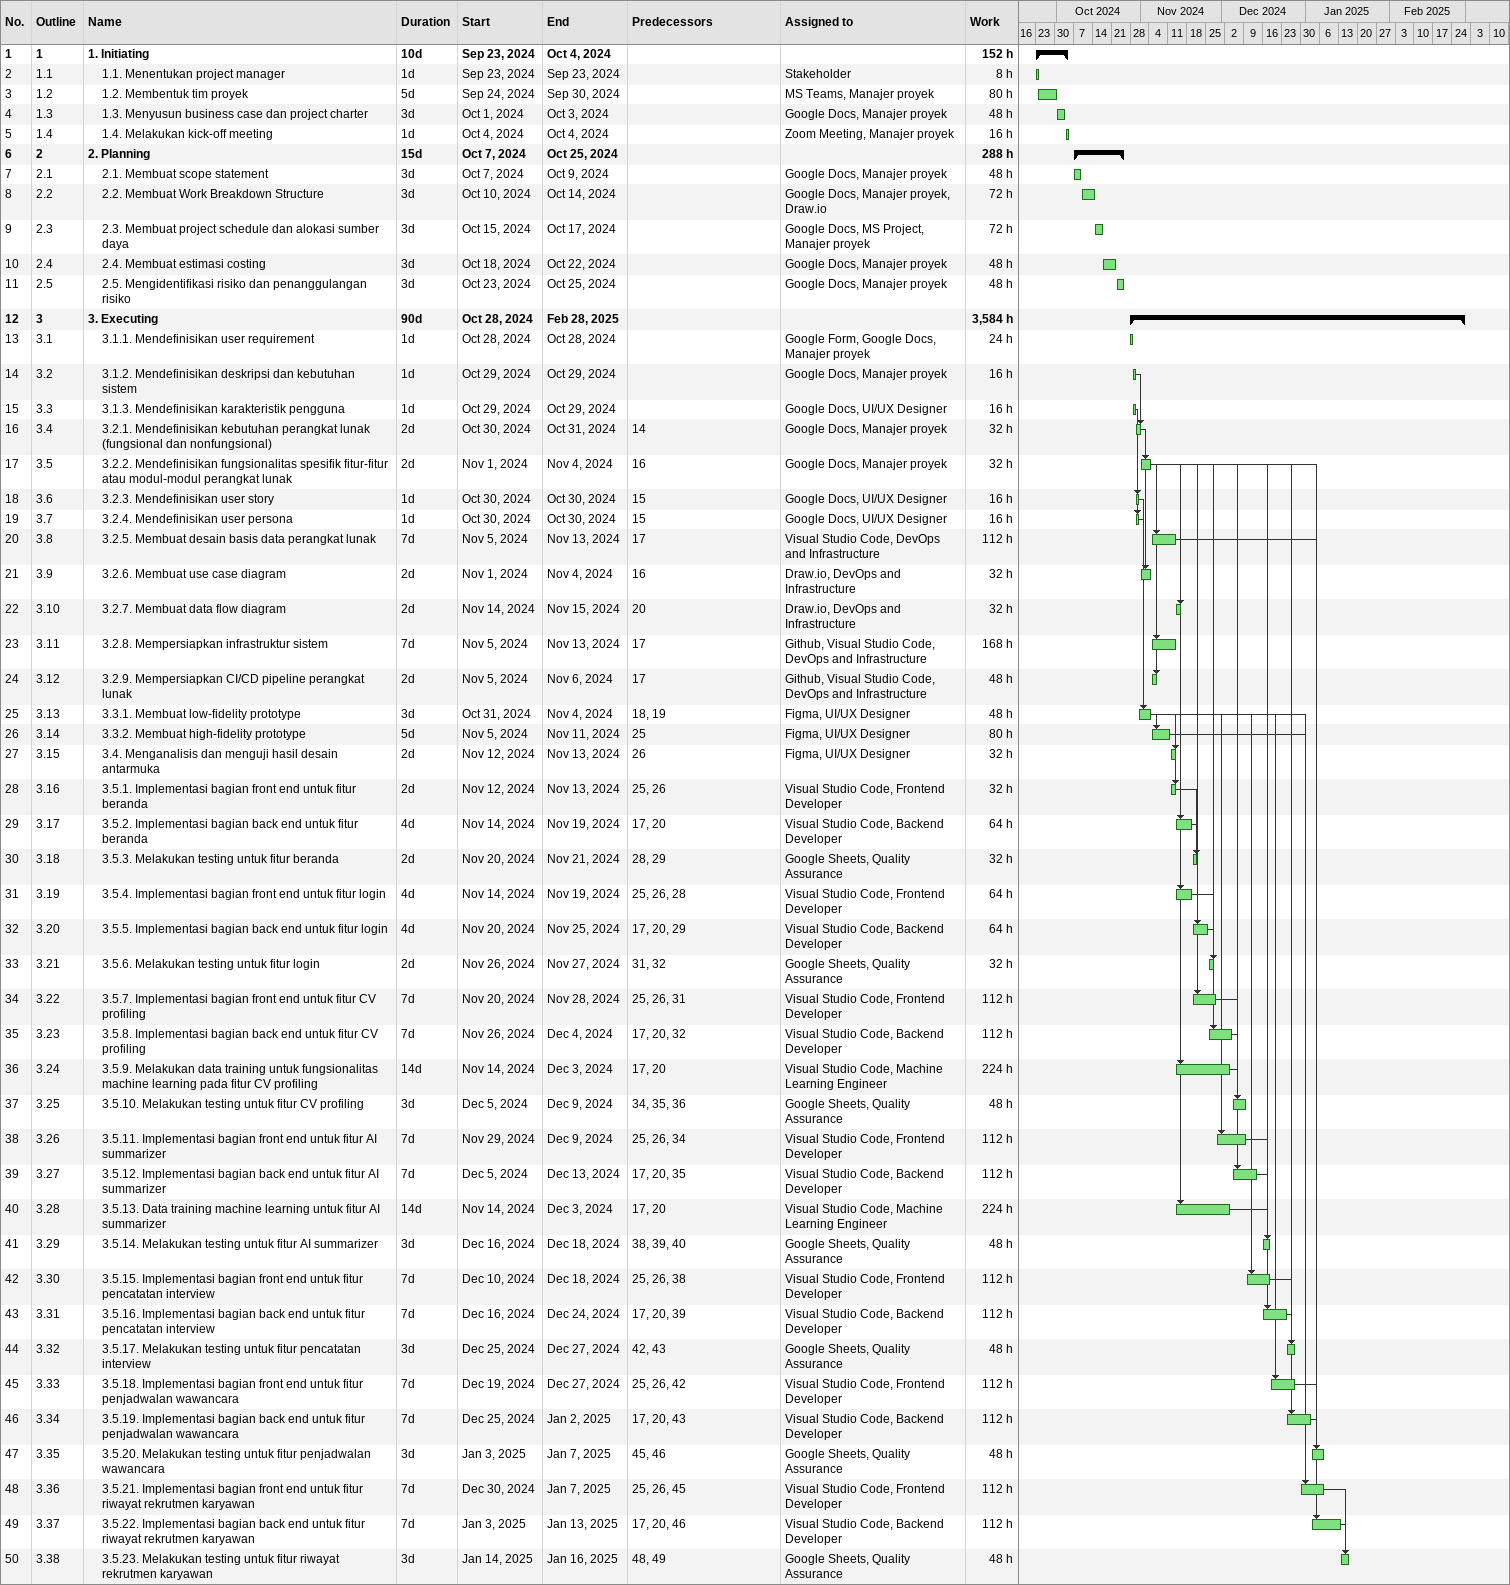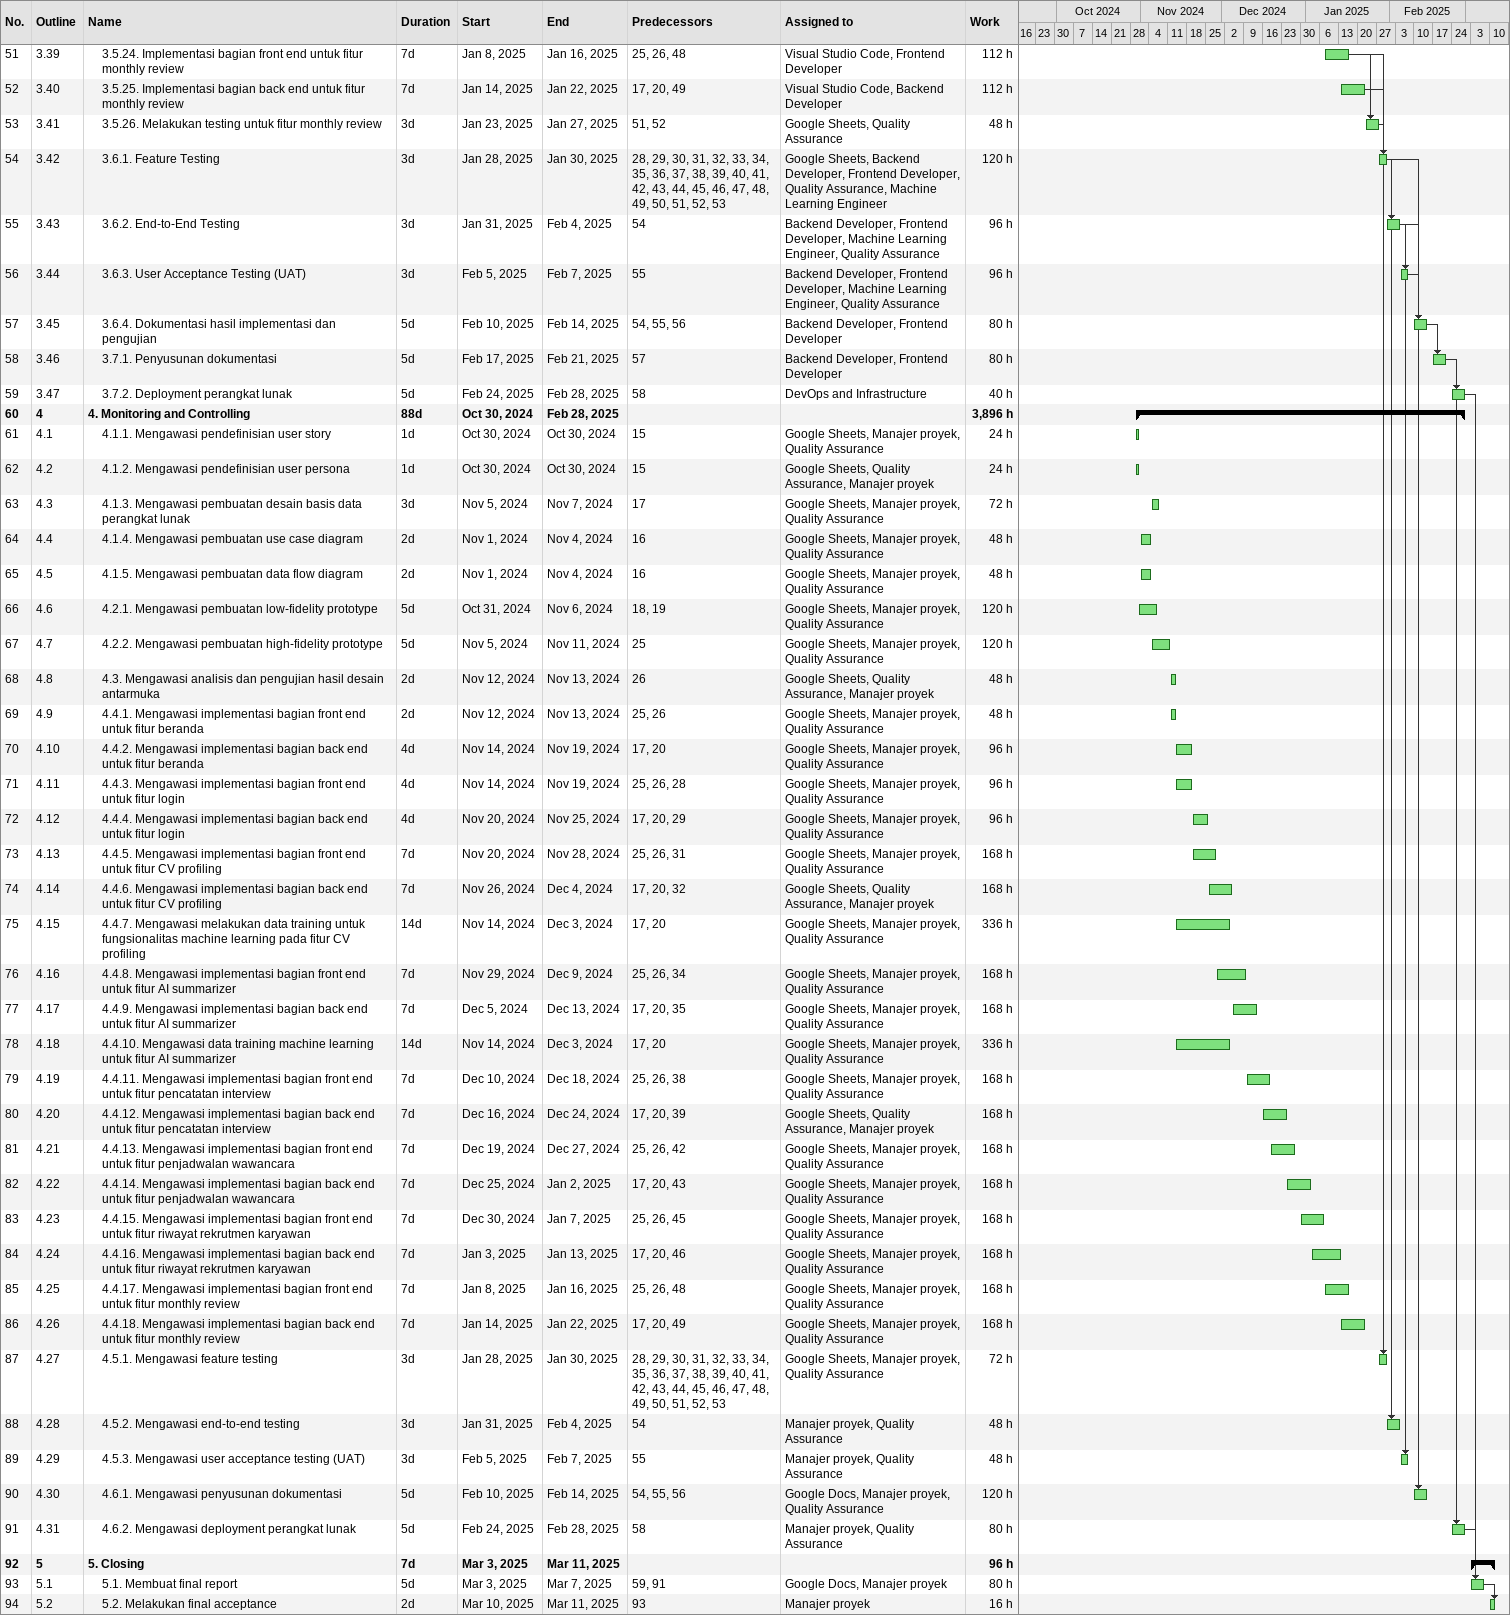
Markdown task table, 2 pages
| ID | WBS | Task | Duration | Start | Finish | Predecessors | Resources | Work (h) |
|---|---|---|---|---|---|---|---|---|
| 1 | 1 | **1. Initiating** | 10d | 2024-09-23 | 2024-10-04 |  |  | 152 |
| 2 | 1.1 | 1.1. Menentukan project manager | 1d | 2024-09-23 | 2024-09-23 |  | Stakeholder | 8 |
| 3 | 1.2 | 1.2. Membentuk tim proyek | 5d | 2024-09-24 | 2024-09-30 |  | MS Teams, Manajer proyek | 80 |
| 4 | 1.3 | 1.3. Menyusun business case dan project charter | 3d | 2024-10-01 | 2024-10-03 |  | Google Docs, Manajer proyek | 48 |
| 5 | 1.4 | 1.4. Melakukan kick-off meeting | 1d | 2024-10-04 | 2024-10-04 |  | Zoom Meeting, Manajer proyek | 16 |
| 6 | 2 | **2. Planning** | 15d | 2024-10-07 | 2024-10-25 |  |  | 288 |
| 7 | 2.1 | 2.1. Membuat scope statement | 3d | 2024-10-07 | 2024-10-09 |  | Google Docs, Manajer proyek | 48 |
| 8 | 2.2 | 2.2. Membuat Work Breakdown Structure | 3d | 2024-10-10 | 2024-10-14 |  | Google Docs, Manajer proyek, Draw.io | 72 |
| 9 | 2.3 | 2.3. Membuat project schedule dan alokasi sumber daya | 3d | 2024-10-15 | 2024-10-17 |  | Google Docs, MS Project, Manajer proyek | 72 |
| 10 | 2.4 | 2.4. Membuat estimasi costing | 3d | 2024-10-18 | 2024-10-22 |  | Google Docs, Manajer proyek | 48 |
| 11 | 2.5 | 2.5. Mengidentifikasi risiko dan penanggulangan risiko | 3d | 2024-10-23 | 2024-10-25 |  | Google Docs, Manajer proyek | 48 |
| 12 | 3 | **3. Executing** | 90d | 2024-10-28 | 2025-02-28 |  |  | 3584 |
| 13 | 3.1 | 3.1.1. Mendefinisikan user requirement | 1d | 2024-10-28 | 2024-10-28 |  | Google Form, Google Docs, Manajer proyek | 24 |
| 14 | 3.2 | 3.1.2. Mendefinisikan deskripsi dan kebutuhan sistem | 1d | 2024-10-29 | 2024-10-29 |  | Google Docs, Manajer proyek | 16 |
| 15 | 3.3 | 3.1.3. Mendefinisikan karakteristik pengguna | 1d | 2024-10-29 | 2024-10-29 |  | Google Docs, UI/UX Designer | 16 |
| 16 | 3.4 | 3.2.1. Mendefinisikan kebutuhan perangkat lunak (fungsional dan nonfungsional) | 2d | 2024-10-30 | 2024-10-31 | 14 | Google Docs, Manajer proyek | 32 |
| 17 | 3.5 | 3.2.2. Mendefinisikan fungsionalitas spesifik fitur-fitur atau modul-modul perangkat lunak | 2d | 2024-11-01 | 2024-11-04 | 16 | Google Docs, Manajer proyek | 32 |
| 18 | 3.6 | 3.2.3. Mendefinisikan user story | 1d | 2024-10-30 | 2024-10-30 | 15 | Google Docs, UI/UX Designer | 16 |
| 19 | 3.7 | 3.2.4. Mendefinisikan user persona | 1d | 2024-10-30 | 2024-10-30 | 15 | Google Docs, UI/UX Designer | 16 |
| 20 | 3.8 | 3.2.5. Membuat desain basis data perangkat lunak | 7d | 2024-11-05 | 2024-11-13 | 17 | Visual Studio Code, DevOps and Infrastructure | 112 |
| 21 | 3.9 | 3.2.6. Membuat use case diagram | 2d | 2024-11-01 | 2024-11-04 | 16 | Draw.io, DevOps and Infrastructure | 32 |
| 22 | 3.10 | 3.2.7. Membuat data flow diagram | 2d | 2024-11-14 | 2024-11-15 | 20 | Draw.io, DevOps and Infrastructure | 32 |
| 23 | 3.11 | 3.2.8. Mempersiapkan infrastruktur sistem | 7d | 2024-11-05 | 2024-11-13 | 17 | Github, Visual Studio Code, DevOps and Infrastructure | 168 |
| 24 | 3.12 | 3.2.9. Mempersiapkan CI/CD pipeline perangkat lunak | 2d | 2024-11-05 | 2024-11-06 | 17 | Github, Visual Studio Code, DevOps and Infrastructure | 48 |
| 25 | 3.13 | 3.3.1. Membuat low-fidelity prototype | 3d | 2024-10-31 | 2024-11-04 | 18, 19 | Figma, UI/UX Designer | 48 |
| 26 | 3.14 | 3.3.2. Membuat high-fidelity prototype | 5d | 2024-11-05 | 2024-11-11 | 25 | Figma, UI/UX Designer | 80 |
| 27 | 3.15 | 3.4. Menganalisis dan menguji hasil desain antarmuka | 2d | 2024-11-12 | 2024-11-13 | 26 | Figma, UI/UX Designer | 32 |
| 28 | 3.16 | 3.5.1. Implementasi bagian front end untuk fitur beranda | 2d | 2024-11-12 | 2024-11-13 | 25, 26 | Visual Studio Code, Frontend Developer | 32 |
| 29 | 3.17 | 3.5.2. Implementasi bagian back end untuk fitur beranda | 4d | 2024-11-14 | 2024-11-19 | 17, 20 | Visual Studio Code, Backend Developer | 64 |
| 30 | 3.18 | 3.5.3. Melakukan testing untuk fitur beranda | 2d | 2024-11-20 | 2024-11-21 | 28, 29 | Google Sheets, Quality Assurance | 32 |
| 31 | 3.19 | 3.5.4. Implementasi bagian front end untuk fitur login | 4d | 2024-11-14 | 2024-11-19 | 25, 26, 28 | Visual Studio Code, Frontend Developer | 64 |
| 32 | 3.20 | 3.5.5. Implementasi bagian back end untuk fitur login | 4d | 2024-11-20 | 2024-11-25 | 17, 20, 29 | Visual Studio Code, Backend Developer | 64 |
| 33 | 3.21 | 3.5.6. Melakukan testing untuk fitur login | 2d | 2024-11-26 | 2024-11-27 | 31, 32 | Google Sheets, Quality Assurance | 32 |
| 34 | 3.22 | 3.5.7. Implementasi bagian front end untuk fitur CV profiling | 7d | 2024-11-20 | 2024-11-28 | 25, 26, 31 | Visual Studio Code, Frontend Developer | 112 |
| 35 | 3.23 | 3.5.8. Implementasi bagian back end untuk fitur CV profiling | 7d | 2024-11-26 | 2024-12-04 | 17, 20, 32 | Visual Studio Code, Backend Developer | 112 |
| 36 | 3.24 | 3.5.9. Melakukan data training untuk fungsionalitas machine learning pada fitur CV profiling | 14d | 2024-11-14 | 2024-12-03 | 17, 20 | Visual Studio Code, Machine Learning Engineer | 224 |
| 37 | 3.25 | 3.5.10. Melakukan testing untuk fitur CV profiling | 3d | 2024-12-05 | 2024-12-09 | 34, 35, 36 | Google Sheets, Quality Assurance | 48 |
| 38 | 3.26 | 3.5.11. Implementasi bagian front end untuk fitur AI summarizer | 7d | 2024-11-29 | 2024-12-09 | 25, 26, 34 | Visual Studio Code, Frontend Developer | 112 |
| 39 | 3.27 | 3.5.12. Implementasi bagian back end untuk fitur AI summarizer | 7d | 2024-12-05 | 2024-12-13 | 17, 20, 35 | Visual Studio Code, Backend Developer | 112 |
| 40 | 3.28 | 3.5.13. Data training machine learning untuk fitur AI summarizer | 14d | 2024-11-14 | 2024-12-03 | 17, 20 | Visual Studio Code, Machine Learning Engineer | 224 |
| 41 | 3.29 | 3.5.14. Melakukan testing untuk fitur AI summarizer | 3d | 2024-12-16 | 2024-12-18 | 38, 39, 40 | Google Sheets, Quality Assurance | 48 |
| 42 | 3.30 | 3.5.15. Implementasi bagian front end untuk fitur pencatatan interview | 7d | 2024-12-10 | 2024-12-18 | 25, 26, 38 | Visual Studio Code, Frontend Developer | 112 |
| 43 | 3.31 | 3.5.16. Implementasi bagian back end untuk fitur pencatatan interview | 7d | 2024-12-16 | 2024-12-24 | 17, 20, 39 | Visual Studio Code, Backend Developer | 112 |
| 44 | 3.32 | 3.5.17. Melakukan testing untuk fitur pencatatan interview | 3d | 2024-12-25 | 2024-12-27 | 42, 43 | Google Sheets, Quality Assurance | 48 |
| 45 | 3.33 | 3.5.18. Implementasi bagian front end untuk fitur penjadwalan wawancara | 7d | 2024-12-19 | 2024-12-27 | 25, 26, 42 | Visual Studio Code, Frontend Developer | 112 |
| 46 | 3.34 | 3.5.19. Implementasi bagian back end untuk fitur penjadwalan wawancara | 7d | 2024-12-25 | 2025-01-02 | 17, 20, 43 | Visual Studio Code, Backend Developer | 112 |
| 47 | 3.35 | 3.5.20. Melakukan testing untuk fitur penjadwalan wawancara | 3d | 2025-01-03 | 2025-01-07 | 45, 46 | Google Sheets, Quality Assurance | 48 |
| 48 | 3.36 | 3.5.21. Implementasi bagian front end untuk fitur riwayat rekrutmen karyawan | 7d | 2024-12-30 | 2025-01-07 | 25, 26, 45 | Visual Studio Code, Frontend Developer | 112 |
| 49 | 3.37 | 3.5.22. Implementasi bagian back end untuk fitur riwayat rekrutmen karyawan | 7d | 2025-01-03 | 2025-01-13 | 17, 20, 46 | Visual Studio Code, Backend Developer | 112 |
| 50 | 3.38 | 3.5.23. Melakukan testing untuk fitur riwayat rekrutmen karyawan | 3d | 2025-01-14 | 2025-01-16 | 48, 49 | Google Sheets, Quality Assurance | 48 |
| 51 | 3.39 | 3.5.24. Implementasi bagian front end untuk fitur monthly review | 7d | 2025-01-08 | 2025-01-16 | 25, 26, 48 | Visual Studio Code, Frontend Developer | 112 |
| 52 | 3.40 | 3.5.25. Implementasi bagian back end untuk fitur monthly review | 7d | 2025-01-14 | 2025-01-22 | 17, 20, 49 | Visual Studio Code, Backend Developer | 112 |
| 53 | 3.41 | 3.5.26. Melakukan testing untuk fitur monthly review | 3d | 2025-01-23 | 2025-01-27 | 51, 52 | Google Sheets, Quality Assurance | 48 |
| 54 | 3.42 | 3.6.1. Feature Testing | 3d | 2025-01-28 | 2025-01-30 | 28, 29, 30, 31, 32, 33, 34, 35, 36, 37, 38, 39, 40, 41, 42, 43, 44, 45, 46, 47, 48, 49, 50, 51, 52, 53 | Google Sheets, Backend Developer, Frontend Developer, Quality Assurance, Machine Learning Engineer | 120 |
| 55 | 3.43 | 3.6.2. End-to-End Testing | 3d | 2025-01-31 | 2025-02-04 | 54 | Backend Developer, Frontend Developer, Machine Learning Engineer, Quality Assurance | 96 |
| 56 | 3.44 | 3.6.3. User Acceptance Testing (UAT) | 3d | 2025-02-05 | 2025-02-07 | 55 | Backend Developer, Frontend Developer, Machine Learning Engineer, Quality Assurance | 96 |
| 57 | 3.45 | 3.6.4. Dokumentasi hasil implementasi dan pengujian | 5d | 2025-02-10 | 2025-02-14 | 54, 55, 56 | Backend Developer, Frontend Developer | 80 |
| 58 | 3.46 | 3.7.1. Penyusunan dokumentasi | 5d | 2025-02-17 | 2025-02-21 | 57 | Backend Developer, Frontend Developer | 80 |
| 59 | 3.47 | 3.7.2. Deployment perangkat lunak | 5d | 2025-02-24 | 2025-02-28 | 58 | DevOps and Infrastructure | 40 |
| 60 | 4 | **4. Monitoring and Controlling** | 88d | 2024-10-30 | 2025-02-28 |  |  | 3896 |
| 61 | 4.1 | 4.1.1. Mengawasi pendefinisian user story | 1d | 2024-10-30 | 2024-10-30 | 15 | Google Sheets, Manajer proyek, Quality Assurance | 24 |
| 62 | 4.2 | 4.1.2. Mengawasi pendefinisian user persona | 1d | 2024-10-30 | 2024-10-30 | 15 | Google Sheets, Quality Assurance, Manajer proyek | 24 |
| 63 | 4.3 | 4.1.3. Mengawasi pembuatan desain basis data perangkat lunak | 3d | 2024-11-05 | 2024-11-07 | 17 | Google Sheets, Manajer proyek, Quality Assurance | 72 |
| 64 | 4.4 | 4.1.4. Mengawasi pembuatan use case diagram | 2d | 2024-11-01 | 2024-11-04 | 16 | Google Sheets, Manajer proyek, Quality Assurance | 48 |
| 65 | 4.5 | 4.1.5. Mengawasi pembuatan data flow diagram | 2d | 2024-11-01 | 2024-11-04 | 16 | Google Sheets, Manajer proyek, Quality Assurance | 48 |
| 66 | 4.6 | 4.2.1. Mengawasi pembuatan low-fidelity prototype | 5d | 2024-10-31 | 2024-11-06 | 18, 19 | Google Sheets, Manajer proyek, Quality Assurance | 120 |
| 67 | 4.7 | 4.2.2. Mengawasi pembuatan high-fidelity prototype | 5d | 2024-11-05 | 2024-11-11 | 25 | Google Sheets, Manajer proyek, Quality Assurance | 120 |
| 68 | 4.8 | 4.3. Mengawasi analisis dan pengujian hasil desain antarmuka | 2d | 2024-11-12 | 2024-11-13 | 26 | Google Sheets, Quality Assurance, Manajer proyek | 48 |
| 69 | 4.9 | 4.4.1. Mengawasi implementasi bagian front end untuk fitur beranda | 2d | 2024-11-12 | 2024-11-13 | 25, 26 | Google Sheets, Manajer proyek, Quality Assurance | 48 |
| 70 | 4.10 | 4.4.2. Mengawasi implementasi bagian back end untuk fitur beranda | 4d | 2024-11-14 | 2024-11-19 | 17, 20 | Google Sheets, Manajer proyek, Quality Assurance | 96 |
| 71 | 4.11 | 4.4.3. Mengawasi implementasi bagian front end untuk fitur login | 4d | 2024-11-14 | 2024-11-19 | 25, 26, 28 | Google Sheets, Manajer proyek, Quality Assurance | 96 |
| 72 | 4.12 | 4.4.4. Mengawasi implementasi bagian back end untuk fitur login | 4d | 2024-11-20 | 2024-11-25 | 17, 20, 29 | Google Sheets, Manajer proyek, Quality Assurance | 96 |
| 73 | 4.13 | 4.4.5. Mengawasi implementasi bagian front end untuk fitur CV profiling | 7d | 2024-11-20 | 2024-11-28 | 25, 26, 31 | Google Sheets, Manajer proyek, Quality Assurance | 168 |
| 74 | 4.14 | 4.4.6. Mengawasi implementasi bagian back end untuk fitur CV profiling | 7d | 2024-11-26 | 2024-12-04 | 17, 20, 32 | Google Sheets, Quality Assurance, Manajer proyek | 168 |
| 75 | 4.15 | 4.4.7. Mengawasi melakukan data training untuk fungsionalitas machine learning pada fitur CV profiling | 14d | 2024-11-14 | 2024-12-03 | 17, 20 | Google Sheets, Manajer proyek, Quality Assurance | 336 |
| 76 | 4.16 | 4.4.8. Mengawasi implementasi bagian front end untuk fitur AI summarizer | 7d | 2024-11-29 | 2024-12-09 | 25, 26, 34 | Google Sheets, Manajer proyek, Quality Assurance | 168 |
| 77 | 4.17 | 4.4.9. Mengawasi implementasi bagian back end untuk fitur AI summarizer | 7d | 2024-12-05 | 2024-12-13 | 17, 20, 35 | Google Sheets, Manajer proyek, Quality Assurance | 168 |
| 78 | 4.18 | 4.4.10. Mengawasi data training machine learning untuk fitur AI summarizer | 14d | 2024-11-14 | 2024-12-03 | 17, 20 | Google Sheets, Manajer proyek, Quality Assurance | 336 |
| 79 | 4.19 | 4.4.11. Mengawasi implementasi bagian front end untuk fitur pencatatan interview | 7d | 2024-12-10 | 2024-12-18 | 25, 26, 38 | Google Sheets, Manajer proyek, Quality Assurance | 168 |
| 80 | 4.20 | 4.4.12. Mengawasi implementasi bagian back end untuk fitur pencatatan interview | 7d | 2024-12-16 | 2024-12-24 | 17, 20, 39 | Google Sheets, Quality Assurance, Manajer proyek | 168 |
| 81 | 4.21 | 4.4.13. Mengawasi implementasi bagian front end untuk fitur penjadwalan wawancara | 7d | 2024-12-19 | 2024-12-27 | 25, 26, 42 | Google Sheets, Manajer proyek, Quality Assurance | 168 |
| 82 | 4.22 | 4.4.14. Mengawasi implementasi bagian back end untuk fitur penjadwalan wawancara | 7d | 2024-12-25 | 2025-01-02 | 17, 20, 43 | Google Sheets, Manajer proyek, Quality Assurance | 168 |
| 83 | 4.23 | 4.4.15. Mengawasi implementasi bagian front end untuk fitur riwayat rekrutmen karyawan | 7d | 2024-12-30 | 2025-01-07 | 25, 26, 45 | Google Sheets, Manajer proyek, Quality Assurance | 168 |
| 84 | 4.24 | 4.4.16. Mengawasi implementasi bagian back end untuk fitur riwayat rekrutmen karyawan | 7d | 2025-01-03 | 2025-01-13 | 17, 20, 46 | Google Sheets, Manajer proyek, Quality Assurance | 168 |
| 85 | 4.25 | 4.4.17. Mengawasi implementasi bagian front end untuk fitur monthly review | 7d | 2025-01-08 | 2025-01-16 | 25, 26, 48 | Google Sheets, Manajer proyek, Quality Assurance | 168 |
| 86 | 4.26 | 4.4.18. Mengawasi implementasi bagian back end untuk fitur monthly review | 7d | 2025-01-14 | 2025-01-22 | 17, 20, 49 | Google Sheets, Manajer proyek, Quality Assurance | 168 |
| 87 | 4.27 | 4.5.1. Mengawasi feature testing | 3d | 2025-01-28 | 2025-01-30 | 28, 29, 30, 31, 32, 33, 34, 35, 36, 37, 38, 39, 40, 41, 42, 43, 44, 45, 46, 47, 48, 49, 50, 51, 52, 53 | Google Sheets, Manajer proyek, Quality Assurance | 72 |
| 88 | 4.28 | 4.5.2. Mengawasi end-to-end testing | 3d | 2025-01-31 | 2025-02-04 | 54 | Manajer proyek, Quality Assurance | 48 |
| 89 | 4.29 | 4.5.3. Mengawasi user acceptance testing (UAT) | 3d | 2025-02-05 | 2025-02-07 | 55 | Manajer proyek, Quality Assurance | 48 |
| 90 | 4.30 | 4.6.1. Mengawasi penyusunan dokumentasi | 5d | 2025-02-10 | 2025-02-14 | 54, 55, 56 | Google Docs, Manajer proyek, Quality Assurance | 120 |
| 91 | 4.31 | 4.6.2. Mengawasi deployment perangkat lunak | 5d | 2025-02-24 | 2025-02-28 | 58 | Manajer proyek, Quality Assurance | 80 |
| 92 | 5 | **5. Closing** | 7d | 2025-03-03 | 2025-03-11 |  |  | 96 |
| 93 | 5.1 | 5.1. Membuat final report | 5d | 2025-03-03 | 2025-03-07 | 59, 91 | Google Docs, Manajer proyek | 80 |
| 94 | 5.2 | 5.2. Melakukan final acceptance | 2d | 2025-03-10 | 2025-03-11 | 93 | Manajer proyek | 16 |
